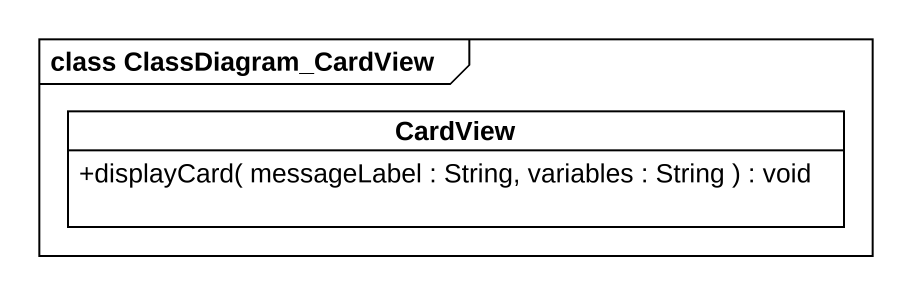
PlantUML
@startuml
mainframe class ClassDiagram_CardView
hide circle
hide empty members
skinparam classAttributeIconSize 0
class CardView {
  +displayCard( messageLabel : String, variables : String ) : void
}
@enduml
